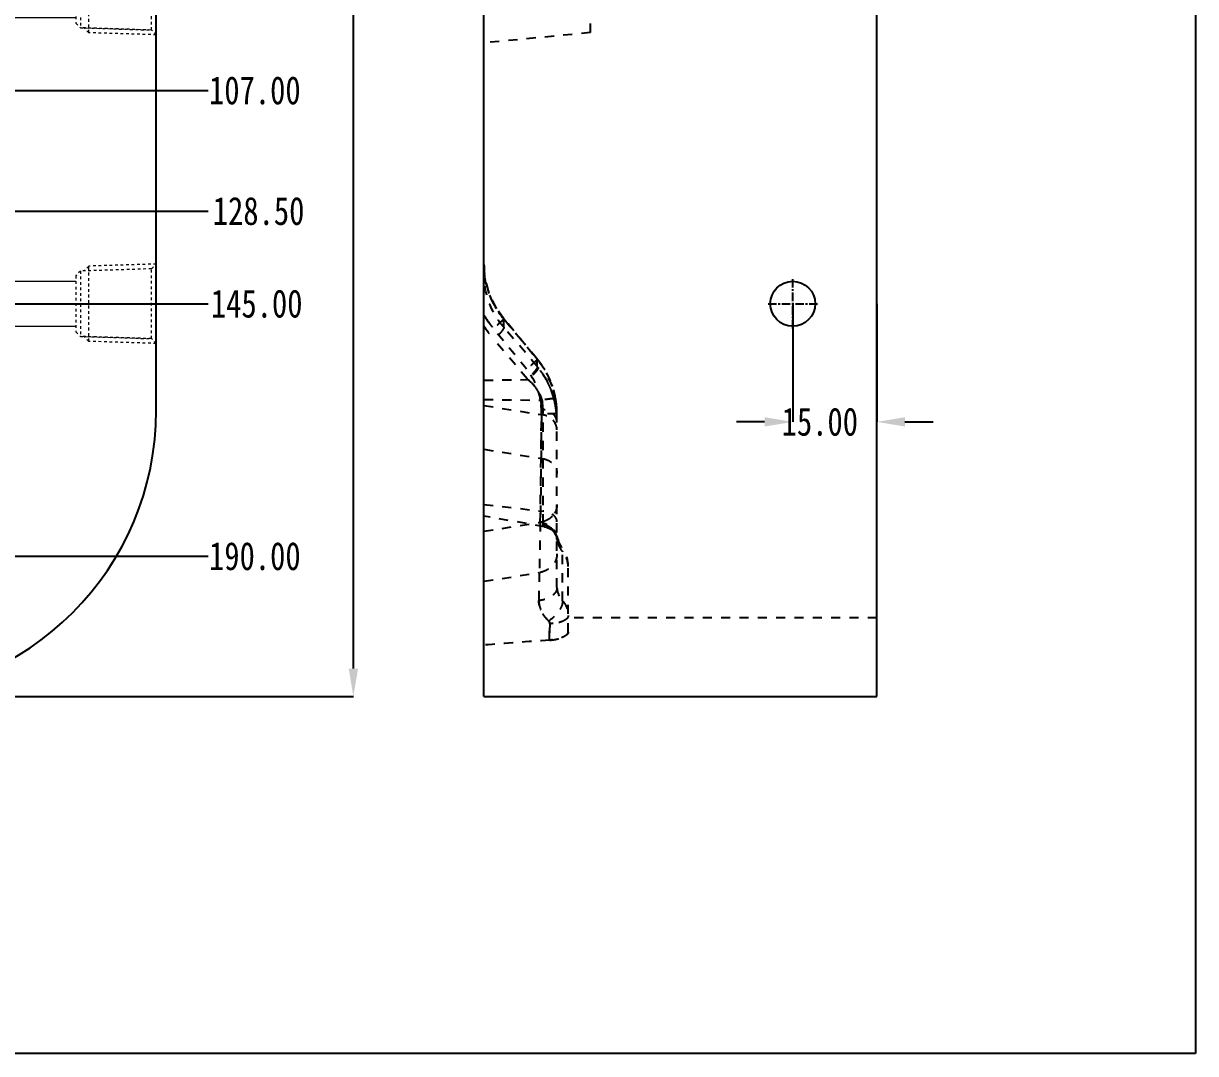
# Model space of a CAD drawing. Header units: millimetres. Extents: x -2414 to 10498, y -2238 to 649.
# Drawn here: x 4445 to 4653.8, y -1250.2 to -1066.7 of the extents above; entities that cross this region are included whole.
import ezdxf

# ---------------------------------------------------------------- set-up
doc = ezdxf.new("R2010")
doc.units = ezdxf.units.MM
doc.header["$LTSCALE"] = 16.335
doc.header["$PDMODE"] = 3
doc.header["$PDSIZE"] = 0.3125
doc.linetypes.add('CENTER', pattern=[0.6, 0.375, -0.075, 0.075, -0.075])
doc.linetypes.add('HIDDEN', pattern=[0.2, 0.1, -0.1])
doc.layers.get('0').update_dxf_attribs({"linetype": 'CONTINUOUS'})
doc.layers.get('Defpoints').update_dxf_attribs({"linetype": 'CONTINUOUS'})
doc.layers.add('cool', color=153, linetype='HIDDEN', lineweight=9)
doc.layers.add('DEFAULT_2', color=8, linetype='HIDDEN')
doc.styles.get("Standard").update_dxf_attribs({"font": 'txt', "width": 0.8})
doc.dimstyles.new('01', dxfattribs={"dimtxt": 5, "dimasz": 5, "dimexe": 0, "dimexo": 0, "dimgap": 0, "dimtad": 0, "dimzin": 0, "dimdsep": 46, "dimtxsty": 'Standard', "dimcen": 0, "dimclrd": 4, "dimclre": 4, "dimclrt": 6, "dimazin": 0, "dimtfac": 1, "dimtofl": 0, "dimtmove": 0, "dimatfit": 3, "dimfxl": 0, "dimtolj": 1, "dimtzin": 0, "dimarcsym": 0})

# ---------------------------------------------------------------- blocks, each defined once
blk = doc.blocks.new('cool_jt_f12')
at = {"layer": 'cool', "ltscale": 0.3}
for p, q in [((0, 7.0785), (0.856, 6.2225)), ((0, 7.0785), (12, 6.7035)), ((12, 6.7035), (12.856, 5.8475)), ((12, 6.7035), (12, -6.7035)), ((0.856, 6.2225), (0.856, -6.2225)), ((13.5, 5.827375), (0.856, 6.2225)), ((0.856, 6.2225), (13.5, 5.827375)), ((14.327375, 5), (13.5, 5.827375)), ((13.5, -5.827375), (13.5, 5.827375)), ((14.327375, -5), (14.327375, 5)), ((0.856, -6.2225), (0, -7.0785)), ((0.856, -6.2225), (13.5, -5.827375)), ((12, -6.7035), (12.856, -5.8475)), ((13.5, -5.827375), (14.327375, -5)), ((0, -7.0785), (12, -6.7035))]:
    blk.add_line(p, q, dxfattribs=at)
blk = doc.blocks.new('4')
at = {"layer": 'cool', "linetype": 'ByBlock', "ltscale": 0.932966}
for p, q in [((-299.31, -1117.63), (62.03, -1117.63)), ((-299.31, -1125.63), (62.03, -1125.63))]:
    blk.add_line(p, q, dxfattribs=at)
at = {"layer": 'cool', "color": 1, "linetype": 'CENTER', "ltscale": 0.621977}
blk.add_line((-313.64, -1121.63), (76.36, -1121.63), dxfattribs=at)
at = {"layer": 'cool', "linetype": 'ByBlock', "ltscale": 0.932966, "rotation": 180}
blk.add_blockref('cool_jt_f12', (76.36, -1121.63), dxfattribs=at)
blk = doc.blocks.new('*D347')
at = {"color": 4, "linetype": 'ByBlock', "lineweight": -2, "transparency": 16777216}
for p, q in [((4417.63, -756.63), (4503.74, -756.63)), ((4503.74, -761.63), (4503.74, -945.62)), ((4503.74, -1181.63), (4503.74, -963.62)), ((4417.63, -1186.63), (4503.74, -1186.63))]:
    blk.add_line(p, q, dxfattribs=at)
at = {"color": 4, "linetype": 'ByBlock', "transparency": 16777216}
for points in [[(4502.91, -761.63), (4504.58, -761.63), (4503.74, -756.63)], [(4502.91, -1181.63), (4504.58, -1181.63), (4503.74, -1186.63)]]:
    blk.add_solid(points, dxfattribs=at)
at = {"layer": 'Defpoints', "color": 0, "linetype": 'ByBlock', "transparency": 16777216}
for p in [(4417.63, -756.63), (4417.63, -1186.63), (4503.74, -1186.63)]:
    blk.add_point(p, dxfattribs=at)
at = {"color": 6, "linetype": 'ByBlock', "transparency": 16777216, "insert": (4503.74, -954.62), "char_height": 5, "attachment_point": 5, "rotation": 90}
blk.add_mtext('\\A1;430.00', dxfattribs=at)
blk = doc.blocks.new('*D352')
at = {"color": 4, "linetype": 'ByBlock', "lineweight": -2, "transparency": 16777216}
for p, q in [((4582.01, -1116.63), (4582.01, -1137.68)), ((4597.01, -1116.63), (4597.01, -1137.68)), ((4577.01, -1137.68), (4572.01, -1137.68)), ((4602.01, -1137.68), (4607.01, -1137.68))]:
    blk.add_line(p, q, dxfattribs=at)
at = {"color": 4, "linetype": 'ByBlock', "transparency": 16777216}
for points in [[(4577.01, -1136.85), (4577.01, -1138.51), (4582.01, -1137.68)], [(4602.01, -1136.85), (4602.01, -1138.51), (4597.01, -1137.68)]]:
    blk.add_solid(points, dxfattribs=at)
at = {"layer": 'Defpoints', "color": 0, "linetype": 'ByBlock', "transparency": 16777216}
for p in [(4582.01, -1116.63), (4597.01, -1116.63), (4597.01, -1137.68)]:
    blk.add_point(p, dxfattribs=at)
at = {"color": 6, "linetype": 'ByBlock', "transparency": 16777216, "insert": (4586.84, -1137.68), "char_height": 5, "attachment_point": 5}
blk.add_mtext('\\A1;15.00', dxfattribs=at)
blk = doc.blocks.new('*D435')
at = {"color": 4, "linetype": 'ByBlock', "lineweight": -2, "transparency": 16777216}
blk.add_line((4394.94, -1116.63), (4477.86, -1116.63), dxfattribs=at)
at = {"layer": 'Defpoints', "color": 0, "linetype": 'ByBlock', "transparency": 16777216}
for p in [(4273.63, -971.63), (4394.94, -1116.63), (4477.86, -1116.63)]:
    blk.add_point(p, dxfattribs=at)
at = {"color": 6, "linetype": 'ByBlock', "transparency": 16777216, "insert": (4486.52, -1116.63), "char_height": 5, "attachment_point": 5}
blk.add_mtext('\\A1;145.00', dxfattribs=at)
blk = doc.blocks.new('*D436')
at = {"color": 4, "linetype": 'ByBlock', "lineweight": -2, "transparency": 16777216}
blk.add_line((4358.03, -1078.63), (4477.86, -1078.63), dxfattribs=at)
at = {"layer": 'Defpoints', "color": 0, "linetype": 'ByBlock', "transparency": 16777216}
for p in [(4273.63, -971.63), (4358.03, -1078.63), (4477.86, -1078.63)]:
    blk.add_point(p, dxfattribs=at)
at = {"color": 6, "linetype": 'ByBlock', "transparency": 16777216, "insert": (4486.19, -1078.63), "char_height": 5, "attachment_point": 5}
blk.add_mtext('\\A1;107.00', dxfattribs=at)
blk = doc.blocks.new('*D437')
at = {"color": 4, "linetype": 'ByBlock', "lineweight": -2, "transparency": 16777216}
blk.add_line((4298.03, -1100.13), (4477.86, -1100.13), dxfattribs=at)
at = {"layer": 'Defpoints', "color": 0, "linetype": 'ByBlock', "transparency": 16777216}
for p in [(4273.63, -971.63), (4298.03, -1100.13), (4477.86, -1100.13)]:
    blk.add_point(p, dxfattribs=at)
at = {"color": 6, "linetype": 'ByBlock', "transparency": 16777216, "insert": (4486.86, -1100.13), "char_height": 5, "attachment_point": 5}
blk.add_mtext('\\A1;128.50', dxfattribs=at)
blk = doc.blocks.new('*D438')
at = {"color": 4, "linetype": 'ByBlock', "lineweight": -2, "transparency": 16777216}
blk.add_line((4433.63, -1161.63), (4477.86, -1161.63), dxfattribs=at)
at = {"layer": 'Defpoints', "color": 0, "linetype": 'ByBlock', "transparency": 16777216}
for p in [(4273.63, -971.63), (4433.63, -1161.63), (4477.86, -1161.63)]:
    blk.add_point(p, dxfattribs=at)
at = {"color": 6, "linetype": 'ByBlock', "transparency": 16777216, "insert": (4486.19, -1161.63), "char_height": 5, "attachment_point": 5}
blk.add_mtext('\\A1;190.00', dxfattribs=at)

msp = doc.modelspace()

# ---------------------------------------------------------------- linework, layer by layer
at = {"color": 7, "linetype": 'Continuous'}
for p, q in [((4597.01, -1186.63), (4597.01, -756.63)), ((4468.625, -1135.63), (4468.625, -807.63)), ((4527.01, -1186.63), (4527.01, -995.817)), ((4527.01, -1186.63), (4597.01, -1186.63))]:
    msp.add_line(p, q, dxfattribs=at)
at = {"color": 1, "linetype": 'CENTER', "ltscale": 0.248791}
for p, q in [((4582.01, -1121.03), (4582.01, -1112.23)), ((4577.61, -1116.63), (4586.41, -1116.63))]:
    msp.add_line(p, q, dxfattribs=at)
at = {"linetype": 'ByBlock'}
msp.add_lwpolyline([(4653.772, -1250.247), (4032.066, -1250.247), (4032.066, -701.493), (4653.772, -701.493)], close=True, dxfattribs=at)
at = {"color": 7, "linetype": 'Continuous'}
msp.add_circle((4582.01, -1116.63), 4, dxfattribs=at)
msp.add_arc((4417.625, -1135.63), 51, 270, 0, dxfattribs=at)
at = {"layer": 'DEFAULT_2', "color": 8, "linetype": 'HIDDEN'}
for p, q in [((4545.995, -1068.313), (4545.995, -834.946)), ((4545.995, -1068.314), (4527.01, -1070.152)), ((4530.52, -1119.306), (4530.529, -1119.31)), ((4530.52, -1120.817), (4530.52, -1119.306)), ((4536.501, -1127.827), (4530.52, -1120.817)), ((4536.511, -1126.512), (4530.529, -1119.31)), ((4534.724, -1130.005), (4528.742, -1122.996)), ((4536.501, -1126.507), (4536.511, -1126.512)), ((4536.501, -1127.827), (4536.501, -1126.507)), ((4527.01, -1130.264), (4534.84, -1130.143)), ((4527.01, -1133.68), (4537.097, -1133.835)), ((4539.779, -1133.542), (4539.779, -1133.54)), ((4527.01, -1134.757), (4537.531, -1136.441)), ((4537.531, -1155.773), (4537.531, -1135.487)), ((4540.01, -1167.182), (4540.01, -1136.173)), ((4527.01, -1142.571), (4537.531, -1144.241)), ((4527.01, -1152.416), (4537.531, -1153.596)), ((4537.782, -1156.37), (4527.01, -1154.47)), ((4527.01, -1157.161), (4537.038, -1155.583)), ((4537.038, -1155.583), (4536.857, -1164.542)), ((4539.653, -1157.514), (4539.695, -1157.571)), ((4539.653, -1157.514), (4539.717, -1157.602)), ((4539.723, -1157.611), (4539.813, -1157.76)), ((4539.909, -1157.975), (4539.969, -1158.177)), ((4539.969, -1158.177), (4539.969, -1158.177)), ((4540.033, -1158.603), (4539.969, -1158.177)), ((4539.969, -1158.177), (4540.01, -1158.477)), ((4540.01, -1158.477), (4540.01, -1158.51)), ((4541.01, -1169.562), (4541.01, -1160.338)), ((4527.01, -1166.092), (4536.857, -1164.542)), ((4542.01, -1175.156), (4542.01, -1163.351)), ((4597.01, -1172.6), (4542.01, -1172.6))]:
    msp.add_line(p, q, dxfattribs=at)
for points in [[(4529.265, -1117.549), (4527.926, -1114.785), (4527.173, -1111.824), (4527.01, -1109.63)], [(4530.529, -1119.31), (4529.225, -1117.484), (4527.9, -1114.714), (4527.162, -1111.749)], [(4539.233, -1131.4), (4537.861, -1128.418), (4536.511, -1126.512)], [(4539.779, -1133.54), (4539.205, -1131.315), (4537.816, -1128.342)], [(4537.782, -1156.37), (4537.832, -1156.379), (4538.129, -1156.452)], [(4538.129, -1156.452), (4538.41, -1156.553), (4538.673, -1156.677), (4538.914, -1156.821), (4539.134, -1156.981), (4539.331, -1157.152), (4539.503, -1157.331), (4539.653, -1157.514)], [(4540.167, -1158.579), (4540.084, -1158.309), (4539.653, -1157.514)], [(4539.695, -1157.571), (4539.73, -1157.622), (4539.778, -1157.698), (4539.841, -1157.817)], [(4539.813, -1157.76), (4539.929, -1158.035), (4539.969, -1158.177)]]:
    msp.add_lwpolyline(points, dxfattribs=at)
for centre, radius, start, end in [((4543.057, -1109.28), 18.578, 210.25806, 219.25863), ((4542.127, -1111.579), 17.592, 210.7631, 220.46271), ((4543.036, -1109.293), 18.553, 213.25997, 219.26494), ((1538.534, -3565.856), 3862.391, 39.131444, 39.27039), ((1583.694, -3529.023), 3804.116, 39.13038, 39.271454), ((4524.872, -1136.206), 15.143, 10.13353, 39.82994), ((4525.395, -1135.789), 11.864, 9.48163, 39.18031), ((4525.321, -1137.342), 14.681, 39.521, 40.40189), ((4525.614, -1137.094), 14.297, 30.33042, 39.50075), ((4525.827, -1137.597), 11.696, 39.59193, 40.47581), ((4525.462, -1137.182), 14.472, 25.50237, 30.32963), ((4525.221, -1137.3), 14.741, 21.34794, 25.51316), ((4524.985, -1137.388), 14.993, 15.37405, 21.33364), ((4524.648, -1137.491), 15.346, 14.54993, 15.4097), ((4524.671, -1137.485), 15.322, 13.21499, 14.55037), ((4524.762, -1137.463), 15.228, 13.46845, 14.54285), ((4524.966, -1136.172), 15.044, 359.99642, 10.06761), ((4525.07, -1136.159), 14.939, 6.72483, 10.08876), ((4521.202, -1136.064), 16.051, 359.35849, 7.98094), ((4524.059, -1137.612), 15.947, 6.1121, 13.40278), ((4524.255, -1137.577), 15.748, 6.88738, 13.19343), ((4523.888, -1137.633), 16.119, 6.08304, 6.92932), ((4525.016, -1136.166), 14.994, 5.02139, 6.72557), ((4524.912, -1136.173), 15.098, 359.99903, 3.36045), ((4523.755, -1137.647), 16.253, 5.13246, 6.11871), ((4522.922, -1137.716), 17.088, 359.96316, 5.11802), ((4522.713, -1137.725), 17.297, 359.99437, 5.08276), ((4537.293, -1158.797), 2.746, 23.90876, 30.48554), ((4537.395, -1158.517), 2.615, 7.46596, 24.24811), ((4537.263, -1158.81), 2.778, 13.16844, 23.90988), ((4537.321, -1158.796), 2.719, 6.08992, 13.16662), ((4537.442, -1158.511), 2.568, 0.02252, 7.47592), ((4537.383, -1158.789), 2.657, 4.00224, 6.0708), ((4543.95, -1158.173), 3.94, 186.27198, 198.00931), ((4545.01, -1157.338), 5, 194.37486, 216.8699), ((4544.098, -1158.121), 4.098, 198.05728, 209.49885), ((4544.322, -1157.991), 4.356, 209.53382, 220.51271), ((4537.01, -1163.338), 5, 0, 36.8699), ((4914.756, -1172.656), 377.986, 178.77002, 179.52673), ((4879.232, -1172.128), 342.458, 178.73077, 179.56598), ((4538.167, -1163.459), 3.843, 0.00085, 1.76667), ((4638.18, -2581.675), 1408.618, 94.049269, 94.526554), ((4638.174, -2580.931), 1407.872, 94.051183, 94.528727)]:
    msp.add_arc(centre, radius, start, end, dxfattribs=at)
for points, knots in [([(4530.52, -1119.306), (4529.408, -1117.965), (4527.631, -1114.88), (4527.01, -1111.371), (4527.01, -1109.63)], [0, 0, 0, 0, 0.5000858, 1, 1, 1, 1]), ([(4527.01, -1109.63), (4527.01, -1111.371), (4527.631, -1114.88), (4529.408, -1117.965), (4530.52, -1119.306)], [0, 0, 0, 0, 0.4999142, 1, 1, 1, 1]), ([(4530.52, -1120.817), (4529.405, -1119.515), (4527.62, -1116.476), (4527.01, -1113.005), (4527.01, -1111.277)], [0, 0, 0, 0, 0.4978576, 1, 1, 1, 1]), ([(4530.529, -1119.31), (4530.533, -1119.315), (4530.528, -1119.337), (4530.494, -1119.389), (4530.404, -1119.494), (4530.247, -1119.652), (4530.027, -1119.861), (4529.75, -1120.112), (4529.424, -1120.398), (4529.06, -1120.711), (4528.804, -1120.926), (4528.672, -1121.036)], [0, 0, 0, 0, 0.0072808, 0.0220103, 0.0770993, 0.1660604, 0.2862949, 0.4344986, 0.6064313, 0.7971527, 1, 1, 1, 1]), ([(4530.52, -1120.817), (4530.535, -1120.855), (4530.523, -1120.969), (4530.393, -1121.252), (4530.047, -1121.71), (4529.472, -1122.33), (4529.003, -1122.768), (4528.742, -1122.996)], [0, 0, 0, 0, 0.0431053, 0.1113086, 0.3287897, 0.6371458, 1, 1, 1, 1]), ([(4536.511, -1126.512), (4536.515, -1126.517), (4536.511, -1126.54), (4536.476, -1126.595), (4536.383, -1126.703), (4536.221, -1126.867), (4535.994, -1127.083), (4535.707, -1127.342), (4535.371, -1127.637), (4534.994, -1127.959), (4534.729, -1128.181), (4534.592, -1128.294)], [0, 0, 0, 0, 0.0074608, 0.0222649, 0.0773999, 0.1663542, 0.2865541, 0.4347056, 0.6065747, 0.7972256, 1, 1, 1, 1]), ([(4536.511, -1126.512), (4536.515, -1126.517), (4536.511, -1126.54), (4536.476, -1126.595), (4536.383, -1126.703), (4536.221, -1126.867), (4535.994, -1127.083), (4535.707, -1127.342), (4535.371, -1127.637), (4534.994, -1127.959), (4534.729, -1128.181), (4534.592, -1128.294)], [0, 0, 0, 0, 0.007458, 0.0222608, 0.077395, 0.1663493, 0.2865498, 0.4347021, 0.6065723, 0.7972244, 1, 1, 1, 1]), ([(4536.501, -1127.827), (4536.517, -1127.865), (4536.505, -1127.978), (4536.374, -1128.261), (4536.028, -1128.719), (4535.454, -1129.34), (4534.984, -1129.777), (4534.724, -1130.005)], [0, 0, 0, 0, 0.0431053, 0.1113087, 0.3287898, 0.6371459, 1, 1, 1, 1]), ([(4536.646, -1128), (4536.661, -1128.038), (4536.647, -1128.15), (4536.513, -1128.43), (4536.161, -1128.881), (4535.578, -1129.49), (4535.103, -1129.919), (4534.84, -1130.143)], [0, 0, 0, 0, 0.0428968, 0.110926, 0.3282367, 0.6367022, 1, 1, 1, 1]), ([(4539.502, -1133.639), (4539.237, -1132.618), (4538.491, -1130.615), (4537.324, -1128.821), (4536.646, -1128)], [0, 0, 0, 0, 0.4976149, 1, 1, 1, 1]), ([(4534.84, -1130.143), (4535.276, -1130.493), (4536.084, -1131.28), (4536.97, -1132.675), (4537.443, -1134.116), (4537.531, -1135.062), (4537.531, -1135.487)], [0, 0, 0, 0, 0.2712112, 0.5425171, 0.7936865, 1, 1, 1, 1]), ([(4537.531, -1135.487), (4537.531, -1135.062), (4537.443, -1134.116), (4536.97, -1132.674), (4536.083, -1131.28), (4535.276, -1130.492), (4534.84, -1130.143)], [0, 0, 0, 0, 0.206325, 0.4575953, 0.7289497, 1, 1, 1, 1]), ([(4539.779, -1133.54), (4539.778, -1133.534), (4539.755, -1133.526), (4539.719, -1133.523), (4539.654, -1133.521), (4539.526, -1133.525), (4539.308, -1133.541), (4538.987, -1133.574), (4538.592, -1133.621), (4538.135, -1133.682), (4537.629, -1133.754), (4537.278, -1133.807), (4537.097, -1133.835)], [0, 0, 0, 0, 0.0065336, 0.0210193, 0.044171, 0.0760249, 0.1650952, 0.2855396, 0.4339776, 0.6061175, 0.797009, 1, 1, 1, 1]), ([(4539.483, -1133.529), (4539.16, -1133.55), (4538.364, -1133.648), (4537.57, -1133.762), (4537.097, -1133.835)], [0, 0, 0, 0, 0.4034389, 1, 1, 1, 1]), ([(4540.01, -1137.727), (4540.01, -1137.461), (4539.875, -1136.902), (4539.321, -1136.205), (4538.508, -1135.704), (4537.867, -1135.532), (4537.531, -1135.487)], [0, 0, 0, 0, 0.220615, 0.4581341, 0.7194393, 1, 1, 1, 1]), ([(4537.252, -1136.243), (4537.214, -1140.028), (4537.152, -1146.474), (4537.087, -1152.921), (4537.038, -1155.583)], [0, 0, 0, 0, 0.5870529, 1, 1, 1, 1]), ([(4537.038, -1155.583), (4537.086, -1152.921), (4537.151, -1146.474), (4537.214, -1140.028), (4537.252, -1136.243)], [0, 0, 0, 0, 0.4129445, 1, 1, 1, 1]), ([(4540.01, -1136.173), (4540.01, -1136.178), (4539.987, -1136.186), (4539.953, -1136.193), (4539.888, -1136.201), (4539.801, -1136.209), (4539.69, -1136.216), (4539.497, -1136.225), (4539.203, -1136.235), (4538.796, -1136.242), (4538.324, -1136.246), (4537.802, -1136.247), (4537.439, -1136.245), (4537.252, -1136.243)], [0, 0, 0, 0, 0.0057495, 0.0199034, 0.0428956, 0.0746858, 0.1151248, 0.1638612, 0.2846021, 0.4334177, 0.6059102, 0.7970259, 1, 1, 1, 1]), ([(4539.977, -1136.188), (4539.94, -1136.196), (4539.838, -1136.207), (4539.536, -1136.227), (4538.994, -1136.24), (4538.188, -1136.248), (4537.581, -1136.246), (4537.252, -1136.243)], [0, 0, 0, 0, 0.042056, 0.112741, 0.3324617, 0.6382536, 1, 1, 1, 1]), ([(4540.01, -1139.123), (4540.01, -1138.806), (4539.884, -1138.16), (4539.344, -1137.324), (4538.528, -1136.709), (4537.871, -1136.495), (4537.531, -1136.441)], [0, 0, 0, 0, 0.2399699, 0.485473, 0.7392196, 1, 1, 1, 1]), ([(4539.829, -1136.949), (4539.799, -1136.886), (4539.661, -1136.634), (4539.47, -1136.411), (4539.308, -1136.265)], [0, 0, 0, 0, 0.2422445, 1, 1, 1, 1]), ([(4540.01, -1139.123), (4540.01, -1138.814), (4539.93, -1138.395), (4539.755, -1138.02), (4539.706, -1137.927)], [0, 0, 0, 0, 0.7466564, 1, 1, 1, 1]), ([(4540.01, -1137.727), (4540.01, -1137.661), (4539.995, -1137.394), (4539.916, -1137.131), (4539.829, -1136.949)], [0, 0, 0, 0, 0.2466677, 1, 1, 1, 1]), ([(4540.01, -1136.173), (4540.01, -1136.177), (4539.996, -1136.184), (4539.986, -1136.186), (4539.977, -1136.188)], [0, 0, 0, 0, 0.3043206, 1, 1, 1, 1]), ([(4537.531, -1144.241), (4537.87, -1144.295), (4538.527, -1144.507), (4539.343, -1145.115), (4539.883, -1145.945), (4540.01, -1146.586), (4540.01, -1146.9)], [0, 0, 0, 0, 0.2617494, 0.5158652, 0.7609747, 1, 1, 1, 1]), ([(4540.01, -1152.421), (4540.01, -1152.796), (4539.858, -1153.562), (4539.209, -1154.55), (4538.231, -1155.272), (4537.444, -1155.521), (4537.038, -1155.583)], [0, 0, 0, 0, 0.2389291, 0.4837609, 0.7378175, 1, 1, 1, 1]), ([(4540.01, -1152.421), (4540.01, -1152.796), (4539.859, -1153.561), (4539.432, -1154.211), (4539.169, -1154.491)], [0, 0, 0, 0, 0.4938935, 1, 1, 1, 1]), ([(4539.169, -1154.491), (4538.896, -1154.781), (4538.231, -1155.273), (4537.444, -1155.521), (4537.038, -1155.583)], [0, 0, 0, 0, 0.4921289, 1, 1, 1, 1]), ([(4540.01, -1155.475), (4540.01, -1155.249), (4539.863, -1154.76), (4539.299, -1154.184), (4538.492, -1153.773), (4537.864, -1153.633), (4537.531, -1153.596)], [0, 0, 0, 0, 0.2014473, 0.4319942, 0.7010882, 1, 1, 1, 1]), ([(4540.01, -1155.475), (4540.01, -1155.249), (4539.863, -1154.76), (4539.299, -1154.184), (4538.492, -1153.773), (4537.864, -1153.633), (4537.531, -1153.596)], [0, 0, 0, 0, 0.2014473, 0.4319942, 0.7010882, 1, 1, 1, 1]), ([(4540.01, -1158.51), (4540.01, -1158.187), (4539.884, -1157.53), (4539.346, -1156.677), (4538.531, -1156.049), (4537.871, -1155.829), (4537.531, -1155.773)], [0, 0, 0, 0, 0.2420993, 0.4885369, 0.741477, 1, 1, 1, 1]), ([(4537.568, -1156.022), (4537.562, -1156.004), (4537.54, -1155.922), (4537.531, -1155.838), (4537.531, -1155.773)], [0, 0, 0, 0, 0.2336136, 1, 1, 1, 1]), ([(4539.968, -1158.177), (4539.905, -1157.904), (4539.692, -1157.372), (4539.142, -1156.708), (4538.414, -1156.233), (4537.854, -1156.065), (4537.568, -1156.022)], [0, 0, 0, 0, 0.2463724, 0.4942399, 0.7457423, 1, 1, 1, 1]), ([(4537.568, -1156.022), (4537.584, -1156.073), (4537.623, -1156.162), (4537.685, -1156.257), (4537.732, -1156.314), (4537.756, -1156.343), (4537.773, -1156.358), (4537.779, -1156.369), (4537.782, -1156.37)], [0, 0, 0, 0, 0.3866288, 0.7044142, 0.8281167, 0.9215923, 0.9798902, 1, 1, 1, 1]), ([(4538.879, -1156.551), (4538.591, -1156.344), (4538.149, -1156.138), (4537.686, -1156.04), (4537.568, -1156.022)], [0, 0, 0, 0, 0.7483514, 1, 1, 1, 1]), ([(4537.782, -1156.37), (4537.784, -1156.37), (4537.766, -1156.356), (4537.76, -1156.345), (4537.73, -1156.313), (4537.701, -1156.275), (4537.665, -1156.226), (4537.615, -1156.143), (4537.584, -1156.073), (4537.568, -1156.022)], [0, 0, 0, 0, 0.0200539, 0.0783963, 0.1717801, 0.2954778, 0.4442028, 0.6134212, 1, 1, 1, 1]), ([(4539.659, -1157.404), (4539.512, -1157.155), (4539.26, -1156.85), (4538.958, -1156.608), (4538.879, -1156.551)], [0, 0, 0, 0, 0.7476877, 1, 1, 1, 1]), ([(4540.033, -1158.603), (4540.029, -1158.598), (4540.014, -1158.569), (4540.01, -1158.536), (4540.01, -1158.51)], [0, 0, 0, 0, 0.2018858, 1, 1, 1, 1]), ([(4540.167, -1158.579), (4540.162, -1158.581), (4540.15, -1158.593), (4540.121, -1158.607), (4540.08, -1158.625), (4540.044, -1158.615), (4540.033, -1158.603)], [0, 0, 0, 0, 0.0946395, 0.3457448, 0.6700463, 1, 1, 1, 1]), ([(4540.033, -1158.603), (4540.077, -1159.004), (4540.295, -1159.807), (4540.742, -1160.506), (4541.01, -1160.821)], [0, 0, 0, 0, 0.4935769, 1, 1, 1, 1]), ([(4542.01, -1163.459), (4542.01, -1162.987), (4541.831, -1162.025), (4541.324, -1161.189), (4541.01, -1160.821)], [0, 0, 0, 0, 0.4932674, 1, 1, 1, 1]), ([(4540.01, -1161.189), (4540.01, -1161.586), (4539.849, -1162.398), (4539.161, -1163.446), (4538.123, -1164.212), (4537.288, -1164.476), (4536.857, -1164.542)], [0, 0, 0, 0, 0.2388268, 0.4836442, 0.7377516, 1, 1, 1, 1]), ([(4540.01, -1167.182), (4540.01, -1167.467), (4539.815, -1168.087), (4539.08, -1168.807), (4538.03, -1169.318), (4537.216, -1169.489), (4536.783, -1169.534)], [0, 0, 0, 0, 0.1980449, 0.4272378, 0.6976753, 1, 1, 1, 1]), ([(4540.01, -1167.182), (4540.01, -1167.382), (4540.106, -1168.252), (4540.552, -1169.071), (4541.01, -1169.562)], [0, 0, 0, 0, 0.229549, 1, 1, 1, 1]), ([(4536.783, -1169.534), (4536.78, -1169.86), (4536.868, -1170.528), (4537.372, -1171.825), (4538.037, -1172.677), (4538.545, -1173.184)], [0, 0, 0, 0, 0.2357381, 0.4811285, 1, 1, 1, 1]), ([(4538.545, -1173.184), (4538.037, -1172.677), (4537.372, -1171.825), (4536.868, -1170.528), (4536.78, -1169.86), (4536.783, -1169.534)], [0, 0, 0, 0, 0.5188715, 0.7642618, 1, 1, 1, 1]), ([(4541.01, -1169.562), (4541.032, -1169.836), (4540.887, -1170.476), (4540.367, -1171.4), (4539.569, -1172.345), (4538.907, -1172.917), (4538.545, -1173.184)], [0, 0, 0, 0, 0.1827569, 0.4207295, 0.7011384, 1, 1, 1, 1]), ([(4541.01, -1169.562), (4541.032, -1169.836), (4540.887, -1170.476), (4540.367, -1171.4), (4539.569, -1172.345), (4538.907, -1172.917), (4538.545, -1173.184)], [0, 0, 0, 0, 0.182756, 0.4207288, 0.7011381, 1, 1, 1, 1]), ([(4541.01, -1169.562), (4541.325, -1169.928), (4541.833, -1170.763), (4542.01, -1171.727), (4542.01, -1172.201)], [0, 0, 0, 0, 0.5047706, 1, 1, 1, 1]), ([(4538.545, -1173.184), (4538.605, -1173.245), (4538.707, -1173.391), (4538.737, -1173.567), (4538.733, -1173.653)], [0, 0, 0, 0, 0.497968, 1, 1, 1, 1]), ([(4538.733, -1173.653), (4538.737, -1173.567), (4538.707, -1173.391), (4538.605, -1173.245), (4538.545, -1173.184)], [0, 0, 0, 0, 0.502032, 1, 1, 1, 1]), ([(4542.01, -1172.201), (4542.01, -1172.295), (4541.963, -1172.497), (4541.768, -1172.768), (4541.466, -1173.008), (4540.892, -1173.307), (4539.966, -1173.56), (4539.166, -1173.64), (4538.733, -1173.653)], [0, 0, 0, 0, 0.0737832, 0.1569601, 0.2560235, 0.373443, 0.6606896, 1, 1, 1, 1]), ([(4541.771, -1172.741), (4541.636, -1172.887), (4541.256, -1173.144), (4540.246, -1173.526), (4539.359, -1173.634), (4538.733, -1173.653)], [0, 0, 0, 0, 0.18417, 0.4175639, 1, 1, 1, 1]), ([(4542.01, -1172.201), (4542.01, -1172.295), (4541.963, -1172.497), (4541.843, -1172.663), (4541.771, -1172.741)], [0, 0, 0, 0, 0.4700923, 1, 1, 1, 1]), ([(4538.733, -1173.653), (4538.721, -1173.892), (4538.693, -1174.867), (4538.707, -1175.841), (4538.712, -1176.577)], [0, 0, 0, 0, 0.2452913, 1, 1, 1, 1]), ([(4538.712, -1176.574), (4538.71, -1176.326), (4538.703, -1175.353), (4538.699, -1174.378), (4538.733, -1173.653)], [0, 0, 0, 0, 0.2544495, 1, 1, 1, 1]), ([(4542.01, -1175.159), (4542.009, -1175.33), (4541.815, -1175.603), (4541.46, -1175.857), (4541.058, -1176.064), (4540.569, -1176.245), (4539.784, -1176.455), (4539.15, -1176.543), (4538.711, -1176.574)], [0, 0, 0, 0, 0.1361967, 0.2340505, 0.3533574, 0.4927319, 0.6494507, 1, 1, 1, 1]), ([(4538.712, -1176.577), (4539.15, -1176.546), (4539.784, -1176.459), (4540.569, -1176.248), (4541.059, -1176.067), (4541.46, -1175.86), (4541.816, -1175.606), (4542.01, -1175.331), (4542.01, -1175.159)], [0, 0, 0, 0, 0.3502903, 0.5068924, 0.6461636, 0.7653847, 0.8631746, 1, 1, 1, 1])]:
    msp.add_open_spline(points, degree=3, knots=knots, dxfattribs=at)
for points in [[(4536.501, -1126.507), (4534.507, -1124.107), (4532.514, -1121.706), (4530.52, -1119.306)], [(4530.52, -1119.306), (4532.514, -1121.706), (4534.507, -1124.107), (4536.501, -1126.507)], [(4537.097, -1133.835), (4537.21, -1134.631), (4537.26, -1135.439), (4537.252, -1136.243)], [(4539.706, -1137.927), (4539.598, -1137.727), (4539.463, -1137.539), (4539.308, -1137.372)], [(4540.021, -1158.579), (4540.024, -1158.588), (4540.028, -1158.596), (4540.033, -1158.603)]]:
    msp.add_open_spline(points, degree=3, dxfattribs=at)

# ---------------------------------------------------------------- block references
at = {"linetype": 'ByBlock'}
for p in [(4392.268, 60), (4392.268, 5)]:
    msp.add_blockref('4', p, dxfattribs=at)

# ---------------------------------------------------------------- dimensions: what is measured, and where the dimension line sits
dim = msp.add_linear_dim(base=(4503.743, -1186.63), p1=(4417.625, -756.63), p2=(4417.625, -1186.63), angle=90, dimstyle='01', dxfattribs=at)
dim.commit()
dim.dimension.update_dxf_attribs({"geometry": '*D347', "text_midpoint": (4503.743, -954.615), "dimtype": 160})
for feature_location, offset, picture, middle in [((4394.943, -1116.63), (82.915, 0), '*D435', (4486.524, -1116.63)), ((4358.03, -1078.63), (119.828, 0), '*D436', (4486.191, -1078.63)), ((4298.03, -1100.13), (179.828, 0), '*D437', (4486.858, -1100.13)), ((4433.63, -1161.63), (44.228, 0), '*D438', (4486.191, -1161.63))]:
    dim = msp.add_ordinate_dim(feature_location=feature_location, offset=offset, dtype=0, origin=(4273.63, -971.63), dimstyle='01', dxfattribs=at)
    dim.commit()
    dim.dimension.update_dxf_attribs({"geometry": picture, "text_midpoint": middle})
dim = msp.add_linear_dim(base=(4597.01, -1137.68), p1=(4582.01, -1116.63), p2=(4597.01, -1116.63), dimstyle='01', dxfattribs=at)
dim.commit()
dim.dimension.update_dxf_attribs({"geometry": '*D352', "text_midpoint": (4586.836, -1137.68), "dimtype": 160})

doc.saveas('drawing.dxf')
